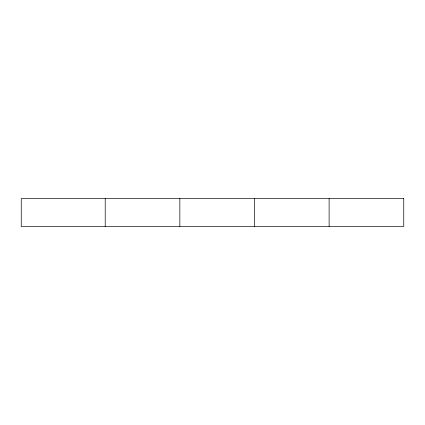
<?xml version="1.0" encoding="UTF-8"?>
<svg xmlns="http://www.w3.org/2000/svg" width="425" height="425" viewBox="0 0 425 425"><rect width="100%" height="100%" fill="white"/><g stroke="black" fill="none" stroke-linecap="round" stroke-linejoin="round"><path stroke-width="0.64" d="M329.115 198.507L329.115 226.493M254.479 198.507L254.479 226.493M179.849 198.507L179.849 226.493M105.214 198.507L105.214 226.493M403.75 198.507L21.25 198.507L21.25 226.493L403.75 226.493L403.75 198.507"/></g></svg>
